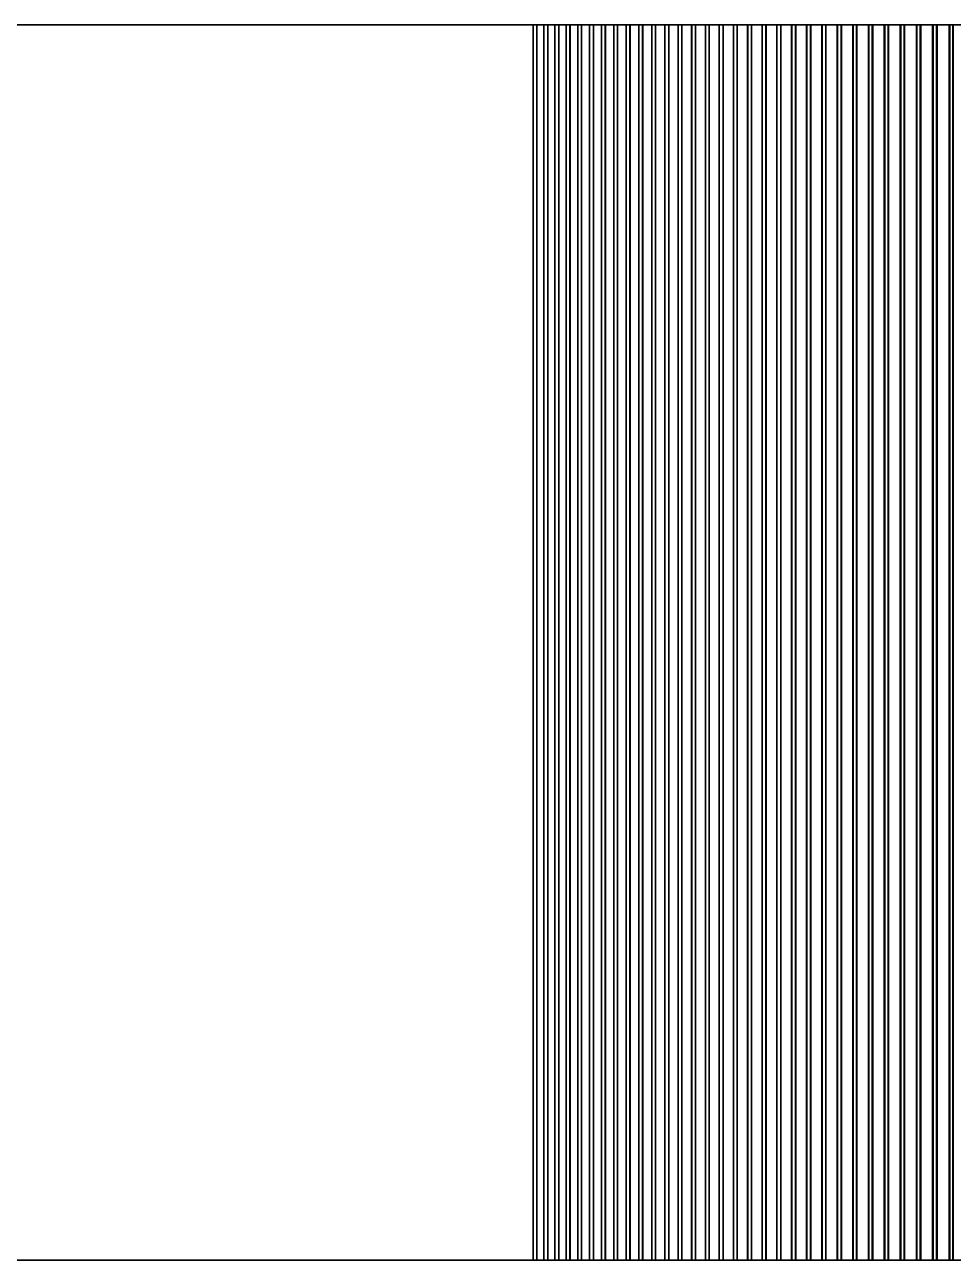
# Model space of a CAD drawing. Header units: millimetres. Extents: x -5968 to 8419, y -11886 to 221.
# Drawn here: x -2437.58 to -2424.06, y -11302.5 to -11284.5 of the extents above; entities that cross this region are included whole.
import ezdxf

# ---------------------------------------------------------------- set-up
doc = ezdxf.new("R2010")
doc.units = ezdxf.units.MM
doc.header["$LTSCALE"] = 20
doc.layers.add('Innenausbau_Konstruktion', color=7, linetype='Continuous')

msp = doc.modelspace()

# ---------------------------------------------------------------- linework, layer by layer
at = {"layer": 'Innenausbau_Konstruktion', "color": 7, "linetype": 'Continuous', "lineweight": 25, "transparency": 33554687}
for points in [[(-2423.881, -11284.5, 3707.43), (-2424.122, -11284.5, 3707.311), (-2424.361, -11284.5, 3707.188), (-2424.598, -11284.5, 3707.062), (-2424.833, -11284.5, 3706.931), (-2425.066, -11284.5, 3706.797), (-2425.296, -11284.5, 3706.659), (-2425.525, -11284.5, 3706.517), (-2425.751, -11284.5, 3706.371), (-2425.974, -11284.5, 3706.222), (-2426.196, -11284.5, 3706.069), (-2426.414, -11284.5, 3705.913), (-2426.63, -11284.5, 3705.753), (-2426.844, -11284.5, 3705.59), (-2427.055, -11284.5, 3705.423), (-2427.263, -11284.5, 3705.253), (-2427.468, -11284.5, 3705.08), (-2427.671, -11284.5, 3704.903), (-2427.87, -11284.5, 3704.723), (-2428.067, -11284.5, 3704.54), (-2428.261, -11284.5, 3704.353), (-2428.451, -11284.5, 3704.164), (-2428.639, -11284.5, 3703.971), (-2428.823, -11284.5, 3703.776), (-2429.005, -11284.5, 3703.577), (-2429.183, -11284.5, 3703.376), (-2429.357, -11284.5, 3703.172), (-2429.529, -11284.5, 3702.964), (-2429.697, -11284.5, 3702.755), (-2429.861, -11284.5, 3702.542), (-2430.022, -11284.5, 3702.327), (-2430.18, -11284.5, 3702.109), (-2761.087, -11284.5, 3702.109)], [(-2761.087, -11284.5, 5208.109), (-2354.087, -11284.5, 5208.109), (-2354.087, -11284.5, 3709.032)], [(-2423.869, -11284.5, 3694.232), (-2424.111, -11284.5, 3694.353), (-2424.351, -11284.5, 3694.477), (-2424.589, -11284.5, 3694.605), (-2424.825, -11284.5, 3694.737), (-2425.058, -11284.5, 3694.873), (-2425.29, -11284.5, 3695.013), (-2425.519, -11284.5, 3695.156), (-2425.746, -11284.5, 3695.303), (-2425.97, -11284.5, 3695.454), (-2426.192, -11284.5, 3695.609), (-2426.411, -11284.5, 3695.767), (-2426.628, -11284.5, 3695.928), (-2426.842, -11284.5, 3696.093), (-2427.053, -11284.5, 3696.262), (-2427.262, -11284.5, 3696.434), (-2427.468, -11284.5, 3696.609), (-2427.671, -11284.5, 3696.788), (-2427.871, -11284.5, 3696.969), (-2428.067, -11284.5, 3697.155), (-2428.261, -11284.5, 3697.343), (-2428.452, -11284.5, 3697.534), (-2428.64, -11284.5, 3697.729), (-2428.824, -11284.5, 3697.926), (-2429.006, -11284.5, 3698.127), (-2429.184, -11284.5, 3698.33), (-2429.358, -11284.5, 3698.537), (-2429.53, -11284.5, 3698.746), (-2429.697, -11284.5, 3698.958), (-2429.862, -11284.5, 3699.172), (-2430.023, -11284.5, 3699.389), (-2430.18, -11284.5, 3699.609), (-2761.06, -11284.5, 3699.609)], [(-2761.06, -11284.5, 3537.609), (-2430.124, -11284.5, 3537.609), (-2429.967, -11284.5, 3537.827), (-2429.805, -11284.5, 3538.042), (-2429.641, -11284.5, 3538.255), (-2429.473, -11284.5, 3538.465), (-2429.301, -11284.5, 3538.672), (-2429.127, -11284.5, 3538.876), (-2428.949, -11284.5, 3539.077), (-2428.767, -11284.5, 3539.276), (-2428.583, -11284.5, 3539.471), (-2428.395, -11284.5, 3539.664), (-2428.205, -11284.5, 3539.853), (-2428.011, -11284.5, 3540.04), (-2427.814, -11284.5, 3540.223), (-2427.615, -11284.5, 3540.403), (-2427.412, -11284.5, 3540.58), (-2427.207, -11284.5, 3540.753), (-2426.998, -11284.5, 3540.923), (-2426.788, -11284.5, 3541.09), (-2426.574, -11284.5, 3541.253), (-2426.358, -11284.5, 3541.413), (-2426.139, -11284.5, 3541.569), (-2425.918, -11284.5, 3541.722), (-2425.694, -11284.5, 3541.871), (-2425.468, -11284.5, 3542.017), (-2425.24, -11284.5, 3542.159), (-2425.009, -11284.5, 3542.297), (-2424.777, -11284.5, 3542.431), (-2424.542, -11284.5, 3542.562), (-2424.305, -11284.5, 3542.688), (-2424.065, -11284.5, 3542.811), (-2423.824, -11284.5, 3542.93)], [(-1945.004, -11284.5, 3062.109), (-2761.004, -11284.5, 3062.109), (-2761.004, -11284.5, 3535.109), (-2430.124, -11284.5, 3535.109)], [(-2430.124, -11284.5, 3535.109), (-2429.967, -11284.5, 3534.889), (-2429.806, -11284.5, 3534.672), (-2429.642, -11284.5, 3534.458), (-2429.474, -11284.5, 3534.246), (-2429.302, -11284.5, 3534.037), (-2429.128, -11284.5, 3533.83), (-2428.95, -11284.5, 3533.627), (-2428.769, -11284.5, 3533.426), (-2428.584, -11284.5, 3533.229), (-2428.396, -11284.5, 3533.034), (-2428.205, -11284.5, 3532.843), (-2428.012, -11284.5, 3532.655), (-2427.815, -11284.5, 3532.469), (-2427.615, -11284.5, 3532.288), (-2427.412, -11284.5, 3532.109), (-2427.206, -11284.5, 3531.934), (-2426.997, -11284.5, 3531.762), (-2426.786, -11284.5, 3531.593), (-2426.572, -11284.5, 3531.428), (-2426.355, -11284.5, 3531.267), (-2426.136, -11284.5, 3531.109), (-2425.914, -11284.5, 3530.954), (-2425.69, -11284.5, 3530.803), (-2425.463, -11284.5, 3530.656), (-2425.234, -11284.5, 3530.513), (-2425.002, -11284.5, 3530.373), (-2424.769, -11284.5, 3530.237), (-2424.533, -11284.5, 3530.105), (-2424.295, -11284.5, 3529.977), (-2424.055, -11284.5, 3529.853)], [(-2423.881, -11302.5, 3707.43), (-2424.122, -11302.5, 3707.311), (-2424.361, -11302.5, 3707.188), (-2424.598, -11302.5, 3707.062), (-2424.833, -11302.5, 3706.931), (-2425.066, -11302.5, 3706.797), (-2425.296, -11302.5, 3706.659), (-2425.525, -11302.5, 3706.517), (-2425.751, -11302.5, 3706.371), (-2425.974, -11302.5, 3706.222), (-2426.196, -11302.5, 3706.069), (-2426.414, -11302.5, 3705.913), (-2426.63, -11302.5, 3705.753), (-2426.844, -11302.5, 3705.59), (-2427.055, -11302.5, 3705.423), (-2427.263, -11302.5, 3705.253), (-2427.468, -11302.5, 3705.08), (-2427.671, -11302.5, 3704.903), (-2427.87, -11302.5, 3704.723), (-2428.067, -11302.5, 3704.54), (-2428.261, -11302.5, 3704.353), (-2428.451, -11302.5, 3704.164), (-2428.639, -11302.5, 3703.971), (-2428.823, -11302.5, 3703.776), (-2429.005, -11302.5, 3703.577), (-2429.183, -11302.5, 3703.376), (-2429.357, -11302.5, 3703.172), (-2429.529, -11302.5, 3702.964), (-2429.697, -11302.5, 3702.755), (-2429.861, -11302.5, 3702.542), (-2430.022, -11302.5, 3702.327), (-2430.18, -11302.5, 3702.109), (-2761.087, -11302.5, 3702.109)], [(-2761.087, -11302.5, 5208.109), (-2354.087, -11302.5, 5208.109), (-2354.087, -11302.5, 3709.032)], [(-2423.869, -11302.5, 3694.232), (-2424.111, -11302.5, 3694.353), (-2424.351, -11302.5, 3694.477), (-2424.589, -11302.5, 3694.605), (-2424.825, -11302.5, 3694.737), (-2425.058, -11302.5, 3694.873), (-2425.29, -11302.5, 3695.013), (-2425.519, -11302.5, 3695.156), (-2425.746, -11302.5, 3695.303), (-2425.97, -11302.5, 3695.454), (-2426.192, -11302.5, 3695.609), (-2426.411, -11302.5, 3695.767), (-2426.628, -11302.5, 3695.928), (-2426.842, -11302.5, 3696.093), (-2427.053, -11302.5, 3696.262), (-2427.262, -11302.5, 3696.434), (-2427.468, -11302.5, 3696.609), (-2427.671, -11302.5, 3696.788), (-2427.871, -11302.5, 3696.969), (-2428.067, -11302.5, 3697.155), (-2428.261, -11302.5, 3697.343), (-2428.452, -11302.5, 3697.534), (-2428.64, -11302.5, 3697.729), (-2428.824, -11302.5, 3697.926), (-2429.006, -11302.5, 3698.127), (-2429.184, -11302.5, 3698.33), (-2429.358, -11302.5, 3698.537), (-2429.53, -11302.5, 3698.746), (-2429.697, -11302.5, 3698.958), (-2429.862, -11302.5, 3699.172), (-2430.023, -11302.5, 3699.389), (-2430.18, -11302.5, 3699.609), (-2761.06, -11302.5, 3699.609)], [(-2761.06, -11302.5, 3537.609), (-2430.124, -11302.5, 3537.609), (-2429.967, -11302.5, 3537.827), (-2429.805, -11302.5, 3538.042), (-2429.641, -11302.5, 3538.255), (-2429.473, -11302.5, 3538.465), (-2429.301, -11302.5, 3538.672), (-2429.127, -11302.5, 3538.876), (-2428.949, -11302.5, 3539.077), (-2428.767, -11302.5, 3539.276), (-2428.583, -11302.5, 3539.471), (-2428.395, -11302.5, 3539.664), (-2428.205, -11302.5, 3539.853), (-2428.011, -11302.5, 3540.04), (-2427.814, -11302.5, 3540.223), (-2427.615, -11302.5, 3540.403), (-2427.412, -11302.5, 3540.58), (-2427.207, -11302.5, 3540.753), (-2426.998, -11302.5, 3540.923), (-2426.788, -11302.5, 3541.09), (-2426.574, -11302.5, 3541.253), (-2426.358, -11302.5, 3541.413), (-2426.139, -11302.5, 3541.569), (-2425.918, -11302.5, 3541.722), (-2425.694, -11302.5, 3541.871), (-2425.468, -11302.5, 3542.017), (-2425.24, -11302.5, 3542.159), (-2425.009, -11302.5, 3542.297), (-2424.777, -11302.5, 3542.431), (-2424.542, -11302.5, 3542.562), (-2424.305, -11302.5, 3542.688), (-2424.065, -11302.5, 3542.811), (-2423.824, -11302.5, 3542.93)], [(-1945.004, -11302.5, 3062.109), (-2761.004, -11302.5, 3062.109), (-2761.004, -11302.5, 3535.109), (-2430.124, -11302.5, 3535.109)], [(-2430.124, -11302.5, 3535.109), (-2429.967, -11302.5, 3534.889), (-2429.806, -11302.5, 3534.672), (-2429.642, -11302.5, 3534.458), (-2429.474, -11302.5, 3534.246), (-2429.302, -11302.5, 3534.037), (-2429.128, -11302.5, 3533.83), (-2428.95, -11302.5, 3533.627), (-2428.769, -11302.5, 3533.426), (-2428.584, -11302.5, 3533.229), (-2428.396, -11302.5, 3533.034), (-2428.205, -11302.5, 3532.843), (-2428.012, -11302.5, 3532.655), (-2427.815, -11302.5, 3532.469), (-2427.615, -11302.5, 3532.288), (-2427.412, -11302.5, 3532.109), (-2427.206, -11302.5, 3531.934), (-2426.997, -11302.5, 3531.762), (-2426.786, -11302.5, 3531.593), (-2426.572, -11302.5, 3531.428), (-2426.355, -11302.5, 3531.267), (-2426.136, -11302.5, 3531.109), (-2425.914, -11302.5, 3530.954), (-2425.69, -11302.5, 3530.803), (-2425.463, -11302.5, 3530.656), (-2425.234, -11302.5, 3530.513), (-2425.002, -11302.5, 3530.373), (-2424.769, -11302.5, 3530.237), (-2424.533, -11302.5, 3530.105), (-2424.295, -11302.5, 3529.977), (-2424.055, -11302.5, 3529.853)]]:
    msp.add_polyline3d(points, dxfattribs=at)
for points in [[(-2761.087, -11284.5, 5208.109), (-2761.087, -11302.5, 5208.109), (-2354.087, -11302.5, 5208.109), (-2354.087, -11284.5, 5208.109)], [(-2430.18, -11284.5, 3702.109), (-2430.18, -11302.5, 3702.109), (-2761.087, -11302.5, 3702.109), (-2761.087, -11284.5, 3702.109)], [(-2761.06, -11284.5, 3537.609), (-2761.06, -11302.5, 3537.609), (-2430.124, -11302.5, 3537.609), (-2430.124, -11284.5, 3537.609)], [(-2430.18, -11284.5, 3699.609), (-2430.18, -11302.5, 3699.609), (-2761.06, -11302.5, 3699.609), (-2761.06, -11284.5, 3699.609)], [(-2761.004, -11284.5, 3535.109), (-2761.004, -11302.5, 3535.109), (-2430.124, -11302.5, 3535.109), (-2430.124, -11284.5, 3535.109)], [(-1945.004, -11284.5, 3062.109), (-1945.004, -11302.5, 3062.109), (-2761.004, -11302.5, 3062.109), (-2761.004, -11284.5, 3062.109)], [(-2430.022, -11284.5, 3702.327), (-2430.022, -11302.5, 3702.327), (-2430.18, -11302.5, 3702.109), (-2430.18, -11284.5, 3702.109)], [(-2430.023, -11284.5, 3699.389), (-2430.023, -11302.5, 3699.389), (-2430.18, -11302.5, 3699.609), (-2430.18, -11284.5, 3699.609)], [(-2430.124, -11284.5, 3537.609), (-2430.124, -11302.5, 3537.609), (-2429.967, -11302.5, 3537.827), (-2429.967, -11284.5, 3537.827)], [(-2430.124, -11284.5, 3535.109), (-2430.124, -11302.5, 3535.109), (-2429.967, -11302.5, 3534.889), (-2429.967, -11284.5, 3534.889)], [(-2429.862, -11284.5, 3699.172), (-2429.862, -11302.5, 3699.172), (-2430.023, -11302.5, 3699.389), (-2430.023, -11284.5, 3699.389)], [(-2429.861, -11284.5, 3702.542), (-2429.861, -11302.5, 3702.542), (-2430.022, -11302.5, 3702.327), (-2430.022, -11284.5, 3702.327)], [(-2429.967, -11284.5, 3537.827), (-2429.967, -11302.5, 3537.827), (-2429.805, -11302.5, 3538.042), (-2429.805, -11284.5, 3538.042)], [(-2429.967, -11284.5, 3534.889), (-2429.967, -11302.5, 3534.889), (-2429.806, -11302.5, 3534.672), (-2429.806, -11284.5, 3534.672)], [(-2429.697, -11284.5, 3698.958), (-2429.697, -11302.5, 3698.958), (-2429.862, -11302.5, 3699.172), (-2429.862, -11284.5, 3699.172)], [(-2429.697, -11284.5, 3702.755), (-2429.697, -11302.5, 3702.755), (-2429.861, -11302.5, 3702.542), (-2429.861, -11284.5, 3702.542)], [(-2429.806, -11284.5, 3534.672), (-2429.806, -11302.5, 3534.672), (-2429.642, -11302.5, 3534.458), (-2429.642, -11284.5, 3534.458)], [(-2429.805, -11284.5, 3538.042), (-2429.805, -11302.5, 3538.042), (-2429.641, -11302.5, 3538.255), (-2429.641, -11284.5, 3538.255)], [(-2429.529, -11284.5, 3702.964), (-2429.529, -11302.5, 3702.964), (-2429.697, -11302.5, 3702.755), (-2429.697, -11284.5, 3702.755)], [(-2429.53, -11284.5, 3698.746), (-2429.53, -11302.5, 3698.746), (-2429.697, -11302.5, 3698.958), (-2429.697, -11284.5, 3698.958)], [(-2429.642, -11284.5, 3534.458), (-2429.642, -11302.5, 3534.458), (-2429.474, -11302.5, 3534.246), (-2429.474, -11284.5, 3534.246)], [(-2429.641, -11284.5, 3538.255), (-2429.641, -11302.5, 3538.255), (-2429.473, -11302.5, 3538.465), (-2429.473, -11284.5, 3538.465)], [(-2429.358, -11284.5, 3698.537), (-2429.358, -11302.5, 3698.537), (-2429.53, -11302.5, 3698.746), (-2429.53, -11284.5, 3698.746)], [(-2429.357, -11284.5, 3703.172), (-2429.357, -11302.5, 3703.172), (-2429.529, -11302.5, 3702.964), (-2429.529, -11284.5, 3702.964)], [(-2429.474, -11284.5, 3534.246), (-2429.474, -11302.5, 3534.246), (-2429.302, -11302.5, 3534.037), (-2429.302, -11284.5, 3534.037)], [(-2429.473, -11284.5, 3538.465), (-2429.473, -11302.5, 3538.465), (-2429.301, -11302.5, 3538.672), (-2429.301, -11284.5, 3538.672)], [(-2429.184, -11284.5, 3698.33), (-2429.184, -11302.5, 3698.33), (-2429.358, -11302.5, 3698.537), (-2429.358, -11284.5, 3698.537)], [(-2429.183, -11284.5, 3703.376), (-2429.183, -11302.5, 3703.376), (-2429.357, -11302.5, 3703.172), (-2429.357, -11284.5, 3703.172)], [(-2429.302, -11284.5, 3534.037), (-2429.302, -11302.5, 3534.037), (-2429.128, -11302.5, 3533.83), (-2429.128, -11284.5, 3533.83)], [(-2429.301, -11284.5, 3538.672), (-2429.301, -11302.5, 3538.672), (-2429.127, -11302.5, 3538.876), (-2429.127, -11284.5, 3538.876)], [(-2429.006, -11284.5, 3698.127), (-2429.006, -11302.5, 3698.127), (-2429.184, -11302.5, 3698.33), (-2429.184, -11284.5, 3698.33)], [(-2429.005, -11284.5, 3703.577), (-2429.005, -11302.5, 3703.577), (-2429.183, -11302.5, 3703.376), (-2429.183, -11284.5, 3703.376)], [(-2429.128, -11284.5, 3533.83), (-2429.128, -11302.5, 3533.83), (-2428.95, -11302.5, 3533.627), (-2428.95, -11284.5, 3533.627)], [(-2429.127, -11284.5, 3538.876), (-2429.127, -11302.5, 3538.876), (-2428.949, -11302.5, 3539.077), (-2428.949, -11284.5, 3539.077)], [(-2428.824, -11284.5, 3697.926), (-2428.824, -11302.5, 3697.926), (-2429.006, -11302.5, 3698.127), (-2429.006, -11284.5, 3698.127)], [(-2428.823, -11284.5, 3703.776), (-2428.823, -11302.5, 3703.776), (-2429.005, -11302.5, 3703.577), (-2429.005, -11284.5, 3703.577)], [(-2428.95, -11284.5, 3533.627), (-2428.95, -11302.5, 3533.627), (-2428.769, -11302.5, 3533.426), (-2428.769, -11284.5, 3533.426)], [(-2428.949, -11284.5, 3539.077), (-2428.949, -11302.5, 3539.077), (-2428.767, -11302.5, 3539.276), (-2428.767, -11284.5, 3539.276)], [(-2428.64, -11284.5, 3697.729), (-2428.64, -11302.5, 3697.729), (-2428.824, -11302.5, 3697.926), (-2428.824, -11284.5, 3697.926)], [(-2428.639, -11284.5, 3703.971), (-2428.639, -11302.5, 3703.971), (-2428.823, -11302.5, 3703.776), (-2428.823, -11284.5, 3703.776)], [(-2428.769, -11284.5, 3533.426), (-2428.769, -11302.5, 3533.426), (-2428.584, -11302.5, 3533.229), (-2428.584, -11284.5, 3533.229)], [(-2428.767, -11284.5, 3539.276), (-2428.767, -11302.5, 3539.276), (-2428.583, -11302.5, 3539.471), (-2428.583, -11284.5, 3539.471)], [(-2428.452, -11284.5, 3697.534), (-2428.452, -11302.5, 3697.534), (-2428.64, -11302.5, 3697.729), (-2428.64, -11284.5, 3697.729)], [(-2428.451, -11284.5, 3704.164), (-2428.451, -11302.5, 3704.164), (-2428.639, -11302.5, 3703.971), (-2428.639, -11284.5, 3703.971)], [(-2428.584, -11284.5, 3533.229), (-2428.584, -11302.5, 3533.229), (-2428.396, -11302.5, 3533.034), (-2428.396, -11284.5, 3533.034)], [(-2428.583, -11284.5, 3539.471), (-2428.583, -11302.5, 3539.471), (-2428.395, -11302.5, 3539.664), (-2428.395, -11284.5, 3539.664)], [(-2428.261, -11284.5, 3697.343), (-2428.261, -11302.5, 3697.343), (-2428.452, -11302.5, 3697.534), (-2428.452, -11284.5, 3697.534)], [(-2428.261, -11284.5, 3704.353), (-2428.261, -11302.5, 3704.353), (-2428.451, -11302.5, 3704.164), (-2428.451, -11284.5, 3704.164)], [(-2428.396, -11284.5, 3533.034), (-2428.396, -11302.5, 3533.034), (-2428.205, -11302.5, 3532.843), (-2428.205, -11284.5, 3532.843)], [(-2428.395, -11284.5, 3539.664), (-2428.395, -11302.5, 3539.664), (-2428.205, -11302.5, 3539.853), (-2428.205, -11284.5, 3539.853)], [(-2428.067, -11284.5, 3704.54), (-2428.067, -11302.5, 3704.54), (-2428.261, -11302.5, 3704.353), (-2428.261, -11284.5, 3704.353)], [(-2428.067, -11284.5, 3697.155), (-2428.067, -11302.5, 3697.155), (-2428.261, -11302.5, 3697.343), (-2428.261, -11284.5, 3697.343)], [(-2428.205, -11284.5, 3539.853), (-2428.205, -11302.5, 3539.853), (-2428.011, -11302.5, 3540.04), (-2428.011, -11284.5, 3540.04)], [(-2428.205, -11284.5, 3532.843), (-2428.205, -11302.5, 3532.843), (-2428.012, -11302.5, 3532.655), (-2428.012, -11284.5, 3532.655)], [(-2427.87, -11284.5, 3704.723), (-2427.87, -11302.5, 3704.723), (-2428.067, -11302.5, 3704.54), (-2428.067, -11284.5, 3704.54)], [(-2427.871, -11284.5, 3696.969), (-2427.871, -11302.5, 3696.969), (-2428.067, -11302.5, 3697.155), (-2428.067, -11284.5, 3697.155)], [(-2428.012, -11284.5, 3532.655), (-2428.012, -11302.5, 3532.655), (-2427.815, -11302.5, 3532.469), (-2427.815, -11284.5, 3532.469)], [(-2428.011, -11284.5, 3540.04), (-2428.011, -11302.5, 3540.04), (-2427.814, -11302.5, 3540.223), (-2427.814, -11284.5, 3540.223)], [(-2427.671, -11284.5, 3696.788), (-2427.671, -11302.5, 3696.788), (-2427.871, -11302.5, 3696.969), (-2427.871, -11284.5, 3696.969)], [(-2427.671, -11284.5, 3704.903), (-2427.671, -11302.5, 3704.903), (-2427.87, -11302.5, 3704.723), (-2427.87, -11284.5, 3704.723)], [(-2427.815, -11284.5, 3532.469), (-2427.815, -11302.5, 3532.469), (-2427.615, -11302.5, 3532.288), (-2427.615, -11284.5, 3532.288)], [(-2427.814, -11284.5, 3540.223), (-2427.814, -11302.5, 3540.223), (-2427.615, -11302.5, 3540.403), (-2427.615, -11284.5, 3540.403)], [(-2427.468, -11284.5, 3705.08), (-2427.468, -11302.5, 3705.08), (-2427.671, -11302.5, 3704.903), (-2427.671, -11284.5, 3704.903)], [(-2427.468, -11284.5, 3696.609), (-2427.468, -11302.5, 3696.609), (-2427.671, -11302.5, 3696.788), (-2427.671, -11284.5, 3696.788)], [(-2427.615, -11284.5, 3540.403), (-2427.615, -11302.5, 3540.403), (-2427.412, -11302.5, 3540.58), (-2427.412, -11284.5, 3540.58)], [(-2427.615, -11284.5, 3532.288), (-2427.615, -11302.5, 3532.288), (-2427.412, -11302.5, 3532.109), (-2427.412, -11284.5, 3532.109)], [(-2427.263, -11284.5, 3705.253), (-2427.263, -11302.5, 3705.253), (-2427.468, -11302.5, 3705.08), (-2427.468, -11284.5, 3705.08)], [(-2427.262, -11284.5, 3696.434), (-2427.262, -11302.5, 3696.434), (-2427.468, -11302.5, 3696.609), (-2427.468, -11284.5, 3696.609)], [(-2427.412, -11284.5, 3540.58), (-2427.412, -11302.5, 3540.58), (-2427.207, -11302.5, 3540.753), (-2427.207, -11284.5, 3540.753)], [(-2427.412, -11284.5, 3532.109), (-2427.412, -11302.5, 3532.109), (-2427.206, -11302.5, 3531.934), (-2427.206, -11284.5, 3531.934)], [(-2427.055, -11284.5, 3705.423), (-2427.055, -11302.5, 3705.423), (-2427.263, -11302.5, 3705.253), (-2427.263, -11284.5, 3705.253)], [(-2427.053, -11284.5, 3696.262), (-2427.053, -11302.5, 3696.262), (-2427.262, -11302.5, 3696.434), (-2427.262, -11284.5, 3696.434)], [(-2427.207, -11284.5, 3540.753), (-2427.207, -11302.5, 3540.753), (-2426.998, -11302.5, 3540.923), (-2426.998, -11284.5, 3540.923)], [(-2427.206, -11284.5, 3531.934), (-2427.206, -11302.5, 3531.934), (-2426.997, -11302.5, 3531.762), (-2426.997, -11284.5, 3531.762)], [(-2426.844, -11284.5, 3705.59), (-2426.844, -11302.5, 3705.59), (-2427.055, -11302.5, 3705.423), (-2427.055, -11284.5, 3705.423)], [(-2426.842, -11284.5, 3696.093), (-2426.842, -11302.5, 3696.093), (-2427.053, -11302.5, 3696.262), (-2427.053, -11284.5, 3696.262)], [(-2426.998, -11284.5, 3540.923), (-2426.998, -11302.5, 3540.923), (-2426.788, -11302.5, 3541.09), (-2426.788, -11284.5, 3541.09)], [(-2426.997, -11284.5, 3531.762), (-2426.997, -11302.5, 3531.762), (-2426.786, -11302.5, 3531.593), (-2426.786, -11284.5, 3531.593)], [(-2426.63, -11284.5, 3705.753), (-2426.63, -11302.5, 3705.753), (-2426.844, -11302.5, 3705.59), (-2426.844, -11284.5, 3705.59)], [(-2426.628, -11284.5, 3695.928), (-2426.628, -11302.5, 3695.928), (-2426.842, -11302.5, 3696.093), (-2426.842, -11284.5, 3696.093)], [(-2426.788, -11284.5, 3541.09), (-2426.788, -11302.5, 3541.09), (-2426.574, -11302.5, 3541.253), (-2426.574, -11284.5, 3541.253)], [(-2426.786, -11284.5, 3531.593), (-2426.786, -11302.5, 3531.593), (-2426.572, -11302.5, 3531.428), (-2426.572, -11284.5, 3531.428)], [(-2426.414, -11284.5, 3705.913), (-2426.414, -11302.5, 3705.913), (-2426.63, -11302.5, 3705.753), (-2426.63, -11284.5, 3705.753)], [(-2426.411, -11284.5, 3695.767), (-2426.411, -11302.5, 3695.767), (-2426.628, -11302.5, 3695.928), (-2426.628, -11284.5, 3695.928)], [(-2426.574, -11284.5, 3541.253), (-2426.574, -11302.5, 3541.253), (-2426.358, -11302.5, 3541.413), (-2426.358, -11284.5, 3541.413)], [(-2426.572, -11284.5, 3531.428), (-2426.572, -11302.5, 3531.428), (-2426.355, -11302.5, 3531.267), (-2426.355, -11284.5, 3531.267)], [(-2426.196, -11284.5, 3706.069), (-2426.196, -11302.5, 3706.069), (-2426.414, -11302.5, 3705.913), (-2426.414, -11284.5, 3705.913)], [(-2426.192, -11284.5, 3695.609), (-2426.192, -11302.5, 3695.609), (-2426.411, -11302.5, 3695.767), (-2426.411, -11284.5, 3695.767)], [(-2426.358, -11284.5, 3541.413), (-2426.358, -11302.5, 3541.413), (-2426.139, -11302.5, 3541.569), (-2426.139, -11284.5, 3541.569)], [(-2426.355, -11284.5, 3531.267), (-2426.355, -11302.5, 3531.267), (-2426.136, -11302.5, 3531.109), (-2426.136, -11284.5, 3531.109)], [(-2425.974, -11284.5, 3706.222), (-2425.974, -11302.5, 3706.222), (-2426.196, -11302.5, 3706.069), (-2426.196, -11284.5, 3706.069)], [(-2425.97, -11284.5, 3695.454), (-2425.97, -11302.5, 3695.454), (-2426.192, -11302.5, 3695.609), (-2426.192, -11284.5, 3695.609)], [(-2426.139, -11284.5, 3541.569), (-2426.139, -11302.5, 3541.569), (-2425.918, -11302.5, 3541.722), (-2425.918, -11284.5, 3541.722)], [(-2426.136, -11284.5, 3531.109), (-2426.136, -11302.5, 3531.109), (-2425.914, -11302.5, 3530.954), (-2425.914, -11284.5, 3530.954)], [(-2425.751, -11284.5, 3706.371), (-2425.751, -11302.5, 3706.371), (-2425.974, -11302.5, 3706.222), (-2425.974, -11284.5, 3706.222)], [(-2425.746, -11284.5, 3695.303), (-2425.746, -11302.5, 3695.303), (-2425.97, -11302.5, 3695.454), (-2425.97, -11284.5, 3695.454)], [(-2425.918, -11284.5, 3541.722), (-2425.918, -11302.5, 3541.722), (-2425.694, -11302.5, 3541.871), (-2425.694, -11284.5, 3541.871)], [(-2425.914, -11284.5, 3530.954), (-2425.914, -11302.5, 3530.954), (-2425.69, -11302.5, 3530.803), (-2425.69, -11284.5, 3530.803)], [(-2425.525, -11284.5, 3706.517), (-2425.525, -11302.5, 3706.517), (-2425.751, -11302.5, 3706.371), (-2425.751, -11284.5, 3706.371)], [(-2425.519, -11284.5, 3695.156), (-2425.519, -11302.5, 3695.156), (-2425.746, -11302.5, 3695.303), (-2425.746, -11284.5, 3695.303)], [(-2425.694, -11284.5, 3541.871), (-2425.694, -11302.5, 3541.871), (-2425.468, -11302.5, 3542.017), (-2425.468, -11284.5, 3542.017)], [(-2425.69, -11284.5, 3530.803), (-2425.69, -11302.5, 3530.803), (-2425.463, -11302.5, 3530.656), (-2425.463, -11284.5, 3530.656)], [(-2425.296, -11284.5, 3706.659), (-2425.296, -11302.5, 3706.659), (-2425.525, -11302.5, 3706.517), (-2425.525, -11284.5, 3706.517)], [(-2425.29, -11284.5, 3695.013), (-2425.29, -11302.5, 3695.013), (-2425.519, -11302.5, 3695.156), (-2425.519, -11284.5, 3695.156)], [(-2425.468, -11284.5, 3542.017), (-2425.468, -11302.5, 3542.017), (-2425.24, -11302.5, 3542.159), (-2425.24, -11284.5, 3542.159)], [(-2425.463, -11284.5, 3530.656), (-2425.463, -11302.5, 3530.656), (-2425.234, -11302.5, 3530.513), (-2425.234, -11284.5, 3530.513)], [(-2425.066, -11284.5, 3706.797), (-2425.066, -11302.5, 3706.797), (-2425.296, -11302.5, 3706.659), (-2425.296, -11284.5, 3706.659)], [(-2425.058, -11284.5, 3694.873), (-2425.058, -11302.5, 3694.873), (-2425.29, -11302.5, 3695.013), (-2425.29, -11284.5, 3695.013)], [(-2425.24, -11284.5, 3542.159), (-2425.24, -11302.5, 3542.159), (-2425.009, -11302.5, 3542.297), (-2425.009, -11284.5, 3542.297)], [(-2425.234, -11284.5, 3530.513), (-2425.234, -11302.5, 3530.513), (-2425.002, -11302.5, 3530.373), (-2425.002, -11284.5, 3530.373)], [(-2424.833, -11284.5, 3706.931), (-2424.833, -11302.5, 3706.931), (-2425.066, -11302.5, 3706.797), (-2425.066, -11284.5, 3706.797)], [(-2424.825, -11284.5, 3694.737), (-2424.825, -11302.5, 3694.737), (-2425.058, -11302.5, 3694.873), (-2425.058, -11284.5, 3694.873)], [(-2425.009, -11284.5, 3542.297), (-2425.009, -11302.5, 3542.297), (-2424.777, -11302.5, 3542.431), (-2424.777, -11284.5, 3542.431)], [(-2425.002, -11284.5, 3530.373), (-2425.002, -11302.5, 3530.373), (-2424.769, -11302.5, 3530.237), (-2424.769, -11284.5, 3530.237)], [(-2424.598, -11284.5, 3707.062), (-2424.598, -11302.5, 3707.062), (-2424.833, -11302.5, 3706.931), (-2424.833, -11284.5, 3706.931)], [(-2424.589, -11284.5, 3694.605), (-2424.589, -11302.5, 3694.605), (-2424.825, -11302.5, 3694.737), (-2424.825, -11284.5, 3694.737)], [(-2424.777, -11284.5, 3542.431), (-2424.777, -11302.5, 3542.431), (-2424.542, -11302.5, 3542.562), (-2424.542, -11284.5, 3542.562)], [(-2424.769, -11284.5, 3530.237), (-2424.769, -11302.5, 3530.237), (-2424.533, -11302.5, 3530.105), (-2424.533, -11284.5, 3530.105)], [(-2424.361, -11284.5, 3707.188), (-2424.361, -11302.5, 3707.188), (-2424.598, -11302.5, 3707.062), (-2424.598, -11284.5, 3707.062)], [(-2424.351, -11284.5, 3694.477), (-2424.351, -11302.5, 3694.477), (-2424.589, -11302.5, 3694.605), (-2424.589, -11284.5, 3694.605)], [(-2424.542, -11284.5, 3542.562), (-2424.542, -11302.5, 3542.562), (-2424.305, -11302.5, 3542.688), (-2424.305, -11284.5, 3542.688)], [(-2424.533, -11284.5, 3530.105), (-2424.533, -11302.5, 3530.105), (-2424.295, -11302.5, 3529.977), (-2424.295, -11284.5, 3529.977)], [(-2424.122, -11284.5, 3707.311), (-2424.122, -11302.5, 3707.311), (-2424.361, -11302.5, 3707.188), (-2424.361, -11284.5, 3707.188)], [(-2424.111, -11284.5, 3694.353), (-2424.111, -11302.5, 3694.353), (-2424.351, -11302.5, 3694.477), (-2424.351, -11284.5, 3694.477)], [(-2424.305, -11284.5, 3542.688), (-2424.305, -11302.5, 3542.688), (-2424.065, -11302.5, 3542.811), (-2424.065, -11284.5, 3542.811)], [(-2424.295, -11284.5, 3529.977), (-2424.295, -11302.5, 3529.977), (-2424.055, -11302.5, 3529.853), (-2424.055, -11284.5, 3529.853)], [(-2423.881, -11284.5, 3707.43), (-2423.881, -11302.5, 3707.43), (-2424.122, -11302.5, 3707.311), (-2424.122, -11284.5, 3707.311)], [(-2423.869, -11284.5, 3694.232), (-2423.869, -11302.5, 3694.232), (-2424.111, -11302.5, 3694.353), (-2424.111, -11284.5, 3694.353)], [(-2424.065, -11284.5, 3542.811), (-2424.065, -11302.5, 3542.811), (-2423.824, -11302.5, 3542.93), (-2423.824, -11284.5, 3542.93)]]:
    msp.add_3dface(points, dxfattribs=at)

doc.saveas('drawing.dxf')
